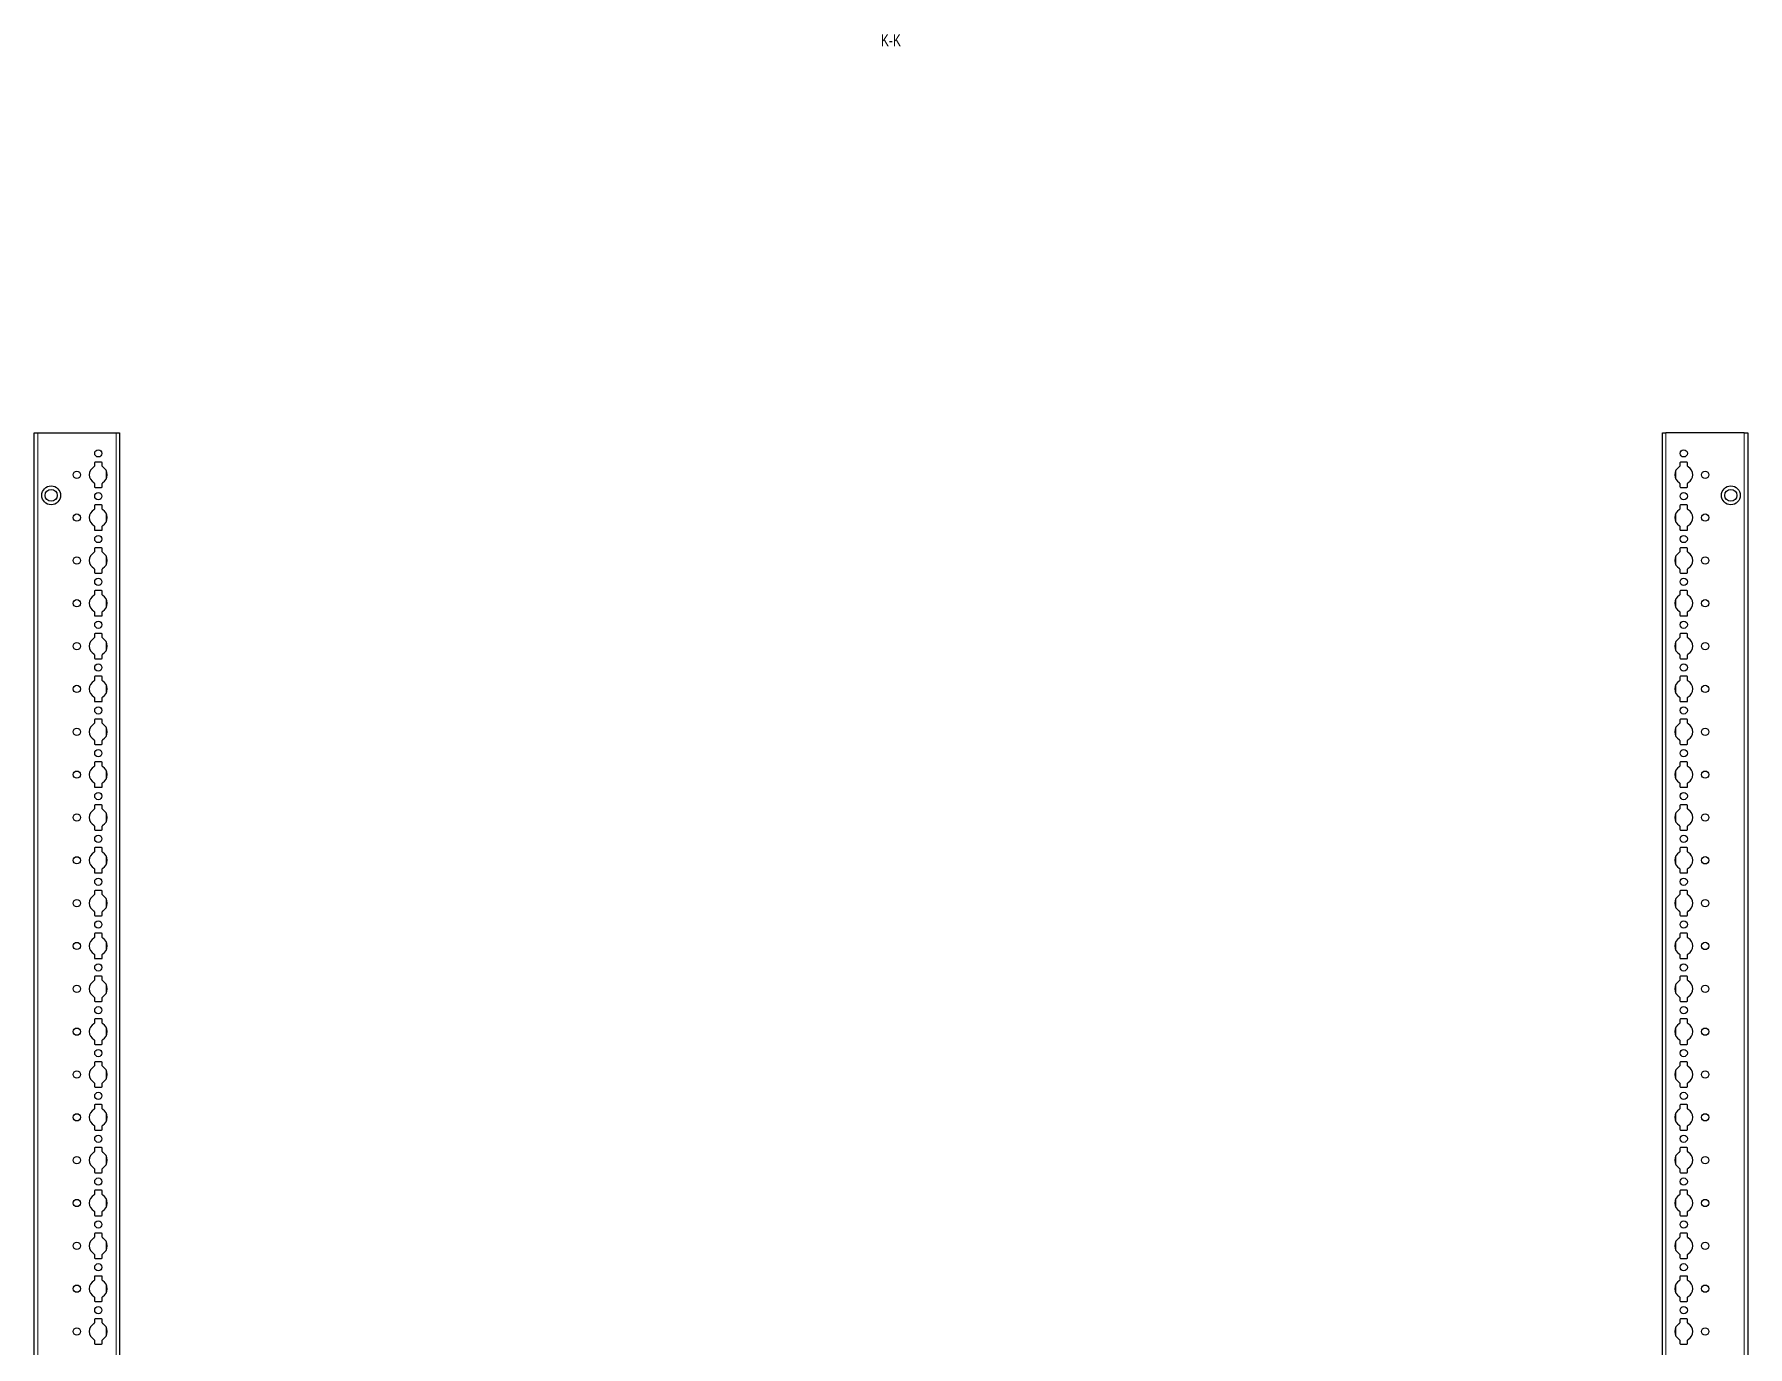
# Model space of a CAD drawing. Header units: millimetres. Extents: x -199 to 3603, y -1547 to 1507.
# Drawn here: x 2604 to 3603, y -86 to 680 of the extents above; entities that cross this region are included whole.
import ezdxf

# ---------------------------------------------------------------- set-up
doc = ezdxf.new("R2010")
doc.units = ezdxf.units.MM
doc.layers.add('FORMAT', color=7, linetype='Continuous')
doc.styles.add('SLDTEXTSTYLE0', font='TXT', dxfattribs={"width": 0.75})

msp = doc.modelspace()

# ---------------------------------------------------------------- linework, layer by layer
at = {"color": 7, "linetype": 'Continuous', "lineweight": 25}
for p, q in [((2603.95, -851.79), (2603.95, 447.21)), ((2603.95, 447.21), (2605.95, 447.21)), ((2605.95, 447.21), (2651.65, 447.21)), ((2651.65, 447.21), (2653.65, 447.21)), ((2653.65, 447.21), (2653.65, -851.79)), ((3553.65, -851.79), (3553.65, 447.21)), ((3553.65, 447.21), (3555.65, 447.21)), ((3601.35, 447.21), (3555.65, 447.21)), ((3601.35, 447.21), (3603.35, 447.21)), ((3603.35, 447.21), (3603.35, -851.79)), ((2643.1, 430.11), (2639.5, 430.11)), ((3567.8, 430.11), (3564.2, 430.11)), ((2639, 429.61), (2639, 427.73)), ((2643.6, 427.73), (2643.6, 429.61)), ((3563.7, 429.61), (3563.7, 427.73)), ((3568.3, 427.73), (3568.3, 429.61)), ((2639, 417.68), (2639, 415.81)), ((2639.5, 415.31), (2643.1, 415.31)), ((2643.6, 415.81), (2643.6, 417.68)), ((3563.7, 417.68), (3563.7, 415.81)), ((3564.2, 415.31), (3567.8, 415.31)), ((3568.3, 415.81), (3568.3, 417.68)), ((2639, 404.61), (2639, 402.73)), ((2643.1, 405.11), (2639.5, 405.11)), ((2643.6, 402.73), (2643.6, 404.61)), ((3563.7, 404.61), (3563.7, 402.73)), ((3567.8, 405.11), (3564.2, 405.11)), ((3568.3, 402.73), (3568.3, 404.61)), ((2639, 392.68), (2639, 390.81)), ((2639.5, 390.31), (2643.1, 390.31)), ((2643.6, 390.81), (2643.6, 392.68)), ((3563.7, 392.68), (3563.7, 390.81)), ((3564.2, 390.31), (3567.8, 390.31)), ((3568.3, 390.81), (3568.3, 392.68)), ((2643.1, 380.11), (2639.5, 380.11)), ((3567.8, 380.11), (3564.2, 380.11)), ((2639, 379.61), (2639, 377.73)), ((2643.6, 377.73), (2643.6, 379.61)), ((3563.7, 379.61), (3563.7, 377.73)), ((3568.3, 377.73), (3568.3, 379.61)), ((2639, 367.68), (2639, 365.81)), ((2639.5, 365.31), (2643.1, 365.31)), ((2643.6, 365.81), (2643.6, 367.68)), ((3563.7, 367.68), (3563.7, 365.81)), ((3564.2, 365.31), (3567.8, 365.31)), ((3568.3, 365.81), (3568.3, 367.68)), ((2639, 354.61), (2639, 352.73)), ((2643.1, 355.11), (2639.5, 355.11)), ((2643.6, 352.73), (2643.6, 354.61)), ((3563.7, 354.61), (3563.7, 352.73)), ((3567.8, 355.11), (3564.2, 355.11)), ((3568.3, 352.73), (3568.3, 354.61)), ((2639, 342.68), (2639, 340.81)), ((2639.5, 340.31), (2643.1, 340.31)), ((2643.6, 340.81), (2643.6, 342.68)), ((3563.7, 342.68), (3563.7, 340.81)), ((3564.2, 340.31), (3567.8, 340.31)), ((3568.3, 340.81), (3568.3, 342.68)), ((2643.1, 330.11), (2639.5, 330.11)), ((3567.8, 330.11), (3564.2, 330.11)), ((2639, 329.61), (2639, 327.73)), ((2643.6, 327.73), (2643.6, 329.61)), ((3563.7, 329.61), (3563.7, 327.73)), ((3568.3, 327.73), (3568.3, 329.61)), ((2639, 317.68), (2639, 315.81)), ((2639.5, 315.31), (2643.1, 315.31)), ((2643.6, 315.81), (2643.6, 317.68)), ((3563.7, 317.68), (3563.7, 315.81)), ((3564.2, 315.31), (3567.8, 315.31)), ((3568.3, 315.81), (3568.3, 317.68)), ((2639, 304.61), (2639, 302.73)), ((2643.1, 305.11), (2639.5, 305.11)), ((2643.6, 302.73), (2643.6, 304.61)), ((3563.7, 304.61), (3563.7, 302.73)), ((3567.8, 305.11), (3564.2, 305.11)), ((3568.3, 302.73), (3568.3, 304.61)), ((2639, 292.68), (2639, 290.81)), ((2639.5, 290.31), (2643.1, 290.31)), ((2643.6, 290.81), (2643.6, 292.68)), ((3563.7, 292.68), (3563.7, 290.81)), ((3564.2, 290.31), (3567.8, 290.31)), ((3568.3, 290.81), (3568.3, 292.68)), ((2643.1, 280.11), (2639.5, 280.11)), ((3567.8, 280.11), (3564.2, 280.11)), ((2639, 279.61), (2639, 277.73)), ((2643.6, 277.73), (2643.6, 279.61)), ((3563.7, 279.61), (3563.7, 277.73)), ((3568.3, 277.73), (3568.3, 279.61)), ((2639, 267.68), (2639, 265.81)), ((2639.5, 265.31), (2643.1, 265.31)), ((2643.6, 265.81), (2643.6, 267.68)), ((3563.7, 267.68), (3563.7, 265.81)), ((3564.2, 265.31), (3567.8, 265.31)), ((3568.3, 265.81), (3568.3, 267.68)), ((2639, 254.61), (2639, 252.73)), ((2643.1, 255.11), (2639.5, 255.11)), ((2643.6, 252.73), (2643.6, 254.61)), ((3563.7, 254.61), (3563.7, 252.73)), ((3567.8, 255.11), (3564.2, 255.11)), ((3568.3, 252.73), (3568.3, 254.61)), ((2639, 242.68), (2639, 240.81)), ((2639.5, 240.31), (2643.1, 240.31)), ((2643.6, 240.81), (2643.6, 242.68)), ((3563.7, 242.68), (3563.7, 240.81)), ((3564.2, 240.31), (3567.8, 240.31)), ((3568.3, 240.81), (3568.3, 242.68)), ((2643.1, 230.11), (2639.5, 230.11)), ((3567.8, 230.11), (3564.2, 230.11)), ((2639, 229.61), (2639, 227.73)), ((2643.6, 227.73), (2643.6, 229.61)), ((3563.7, 229.61), (3563.7, 227.73)), ((3568.3, 227.73), (3568.3, 229.61)), ((2639, 217.68), (2639, 215.81)), ((2639.5, 215.31), (2643.1, 215.31)), ((2643.6, 215.81), (2643.6, 217.68)), ((3563.7, 217.68), (3563.7, 215.81)), ((3564.2, 215.31), (3567.8, 215.31)), ((3568.3, 215.81), (3568.3, 217.68)), ((2639, 204.61), (2639, 202.73)), ((2643.1, 205.11), (2639.5, 205.11)), ((2643.6, 202.73), (2643.6, 204.61)), ((3563.7, 204.61), (3563.7, 202.73)), ((3567.8, 205.11), (3564.2, 205.11)), ((3568.3, 202.73), (3568.3, 204.61)), ((2639, 192.68), (2639, 190.81)), ((2639.5, 190.31), (2643.1, 190.31)), ((2643.6, 190.81), (2643.6, 192.68)), ((3563.7, 192.68), (3563.7, 190.81)), ((3564.2, 190.31), (3567.8, 190.31)), ((3568.3, 190.81), (3568.3, 192.68)), ((2643.1, 180.11), (2639.5, 180.11)), ((3567.8, 180.11), (3564.2, 180.11)), ((2639, 179.61), (2639, 177.73)), ((2643.6, 177.73), (2643.6, 179.61)), ((3563.7, 179.61), (3563.7, 177.73)), ((3568.3, 177.73), (3568.3, 179.61)), ((2639, 167.68), (2639, 165.81)), ((2639.5, 165.31), (2643.1, 165.31)), ((2643.6, 165.81), (2643.6, 167.68)), ((3563.7, 167.68), (3563.7, 165.81)), ((3564.2, 165.31), (3567.8, 165.31)), ((3568.3, 165.81), (3568.3, 167.68)), ((2639, 154.61), (2639, 152.73)), ((2643.1, 155.11), (2639.5, 155.11)), ((2643.6, 152.73), (2643.6, 154.61)), ((3563.7, 154.61), (3563.7, 152.73)), ((3567.8, 155.11), (3564.2, 155.11)), ((3568.3, 152.73), (3568.3, 154.61)), ((2639, 142.68), (2639, 140.81)), ((2639.5, 140.31), (2643.1, 140.31)), ((2643.6, 140.81), (2643.6, 142.68)), ((3563.7, 142.68), (3563.7, 140.81)), ((3564.2, 140.31), (3567.8, 140.31)), ((3568.3, 140.81), (3568.3, 142.68)), ((2643.1, 130.11), (2639.5, 130.11)), ((3567.8, 130.11), (3564.2, 130.11)), ((2639, 129.61), (2639, 127.73)), ((2643.6, 127.73), (2643.6, 129.61)), ((3563.7, 129.61), (3563.7, 127.73)), ((3568.3, 127.73), (3568.3, 129.61)), ((2639, 117.68), (2639, 115.81)), ((2639.5, 115.31), (2643.1, 115.31)), ((2643.6, 115.81), (2643.6, 117.68)), ((3563.7, 117.68), (3563.7, 115.81)), ((3564.2, 115.31), (3567.8, 115.31)), ((3568.3, 115.81), (3568.3, 117.68)), ((2639, 104.61), (2639, 102.73)), ((2643.1, 105.11), (2639.5, 105.11)), ((2643.6, 102.73), (2643.6, 104.61)), ((3563.7, 104.61), (3563.7, 102.73)), ((3567.8, 105.11), (3564.2, 105.11)), ((3568.3, 102.73), (3568.3, 104.61)), ((2639, 92.68), (2639, 90.81)), ((2639.5, 90.31), (2643.1, 90.31)), ((2643.6, 90.81), (2643.6, 92.68)), ((3563.7, 92.68), (3563.7, 90.81)), ((3564.2, 90.31), (3567.8, 90.31)), ((3568.3, 90.81), (3568.3, 92.68)), ((2643.1, 80.11), (2639.5, 80.11)), ((3567.8, 80.11), (3564.2, 80.11)), ((2639, 79.61), (2639, 77.73)), ((2643.6, 77.73), (2643.6, 79.61)), ((3563.7, 79.61), (3563.7, 77.73)), ((3568.3, 77.73), (3568.3, 79.61)), ((2639, 67.68), (2639, 65.81)), ((2639.5, 65.31), (2643.1, 65.31)), ((2643.6, 65.81), (2643.6, 67.68)), ((3563.7, 67.68), (3563.7, 65.81)), ((3564.2, 65.31), (3567.8, 65.31)), ((3568.3, 65.81), (3568.3, 67.68)), ((2639, 54.61), (2639, 52.73)), ((2643.1, 55.11), (2639.5, 55.11)), ((2643.6, 52.73), (2643.6, 54.61)), ((3563.7, 54.61), (3563.7, 52.73)), ((3567.8, 55.11), (3564.2, 55.11)), ((3568.3, 52.73), (3568.3, 54.61)), ((2639, 42.68), (2639, 40.81)), ((2639.5, 40.31), (2643.1, 40.31)), ((2643.6, 40.81), (2643.6, 42.68)), ((3563.7, 42.68), (3563.7, 40.81)), ((3564.2, 40.31), (3567.8, 40.31)), ((3568.3, 40.81), (3568.3, 42.68)), ((2643.1, 30.11), (2639.5, 30.11)), ((3567.8, 30.11), (3564.2, 30.11)), ((2639, 29.61), (2639, 27.73)), ((2643.6, 27.73), (2643.6, 29.61)), ((3563.7, 29.61), (3563.7, 27.73)), ((3568.3, 27.73), (3568.3, 29.61)), ((2639, 17.68), (2639, 15.81)), ((2639.5, 15.31), (2643.1, 15.31)), ((2643.6, 15.81), (2643.6, 17.68)), ((3563.7, 17.68), (3563.7, 15.81)), ((3564.2, 15.31), (3567.8, 15.31)), ((3568.3, 15.81), (3568.3, 17.68)), ((2639, 4.61), (2639, 2.73)), ((2643.1, 5.11), (2639.5, 5.11)), ((2643.6, 2.73), (2643.6, 4.61)), ((3563.7, 4.61), (3563.7, 2.73)), ((3567.8, 5.11), (3564.2, 5.11)), ((3568.3, 2.73), (3568.3, 4.61)), ((2639, -7.32), (2639, -9.19)), ((2639.5, -9.69), (2643.1, -9.69)), ((2643.6, -9.19), (2643.6, -7.32)), ((3563.7, -7.32), (3563.7, -9.19)), ((3564.2, -9.69), (3567.8, -9.69)), ((3568.3, -9.19), (3568.3, -7.32)), ((2643.1, -19.89), (2639.5, -19.89)), ((3567.8, -19.89), (3564.2, -19.89)), ((2639, -20.39), (2639, -22.27)), ((2643.6, -22.27), (2643.6, -20.39)), ((3563.7, -20.39), (3563.7, -22.27)), ((3568.3, -22.27), (3568.3, -20.39)), ((2639, -32.32), (2639, -34.19)), ((2639.5, -34.69), (2643.1, -34.69)), ((2643.6, -34.19), (2643.6, -32.32)), ((3563.7, -32.32), (3563.7, -34.19)), ((3564.2, -34.69), (3567.8, -34.69)), ((3568.3, -34.19), (3568.3, -32.32)), ((2639, -45.39), (2639, -47.27)), ((2643.1, -44.89), (2639.5, -44.89)), ((2643.6, -47.27), (2643.6, -45.39)), ((3563.7, -45.39), (3563.7, -47.27)), ((3567.8, -44.89), (3564.2, -44.89)), ((3568.3, -47.27), (3568.3, -45.39)), ((2639, -57.32), (2639, -59.19)), ((2639.5, -59.69), (2643.1, -59.69)), ((2643.6, -59.19), (2643.6, -57.32)), ((3563.7, -57.32), (3563.7, -59.19)), ((3564.2, -59.69), (3567.8, -59.69)), ((3568.3, -59.19), (3568.3, -57.32)), ((2643.1, -69.89), (2639.5, -69.89)), ((3567.8, -69.89), (3564.2, -69.89)), ((2639, -70.39), (2639, -72.27)), ((2643.6, -72.27), (2643.6, -70.39)), ((3563.7, -70.39), (3563.7, -72.27)), ((3568.3, -72.27), (3568.3, -70.39)), ((2639, -82.32), (2639, -84.19)), ((2639.5, -84.69), (2643.1, -84.69)), ((2643.6, -84.19), (2643.6, -82.32)), ((3563.7, -82.32), (3563.7, -84.19)), ((3564.2, -84.69), (3567.8, -84.69)), ((3568.3, -84.19), (3568.3, -82.32))]:
    msp.add_line(p, q, dxfattribs=at)
at = {"color": 8, "linetype": 'Continuous', "lineweight": 18}
for p, q in [((2605.95, 447.21), (2605.95, -851.79)), ((2651.65, -851.79), (2651.65, 447.21)), ((3555.65, 447.21), (3555.65, -851.79)), ((3601.35, -851.79), (3601.35, 447.21)), ((2645.8, 420), (2645.8, 425.41)), ((3561.5, 425.41), (3561.5, 420)), ((2645.8, 395), (2645.8, 400.41)), ((3561.5, 400.41), (3561.5, 395)), ((2645.8, 370), (2645.8, 375.41)), ((3561.5, 375.41), (3561.5, 370)), ((2645.8, 345), (2645.8, 350.41)), ((3561.5, 350.41), (3561.5, 345)), ((2645.8, 320), (2645.8, 325.41)), ((3561.5, 325.41), (3561.5, 320)), ((2645.8, 295), (2645.8, 300.41)), ((3561.5, 300.41), (3561.5, 295)), ((2645.8, 270), (2645.8, 275.41)), ((3561.5, 275.41), (3561.5, 270)), ((2645.8, 245), (2645.8, 250.41)), ((3561.5, 250.41), (3561.5, 245)), ((2645.8, 220), (2645.8, 225.41)), ((3561.5, 225.41), (3561.5, 220)), ((2645.8, 195), (2645.8, 200.41)), ((3561.5, 200.41), (3561.5, 195)), ((2645.8, 170), (2645.8, 175.41)), ((3561.5, 175.41), (3561.5, 170)), ((2645.8, 145), (2645.8, 150.41)), ((3561.5, 150.41), (3561.5, 145)), ((2645.8, 120), (2645.8, 125.41)), ((3561.5, 125.41), (3561.5, 120)), ((2645.8, 95), (2645.8, 100.41)), ((3561.5, 100.41), (3561.5, 95)), ((2645.8, 70), (2645.8, 75.41)), ((3561.5, 75.41), (3561.5, 70)), ((2645.8, 45), (2645.8, 50.41)), ((3561.5, 50.41), (3561.5, 45)), ((2645.8, 20), (2645.8, 25.41)), ((3561.5, 25.41), (3561.5, 20)), ((2645.8, -5), (2645.8, 0.41)), ((3561.5, 0.41), (3561.5, -5)), ((2645.8, -30), (2645.8, -24.59)), ((3561.5, -24.59), (3561.5, -30)), ((2645.8, -55), (2645.8, -49.59)), ((3561.5, -49.59), (3561.5, -55)), ((2645.8, -80), (2645.8, -74.59)), ((3561.5, -74.59), (3561.5, -80))]:
    msp.add_line(p, q, dxfattribs=at)
at = {"color": 7, "linetype": 'Continuous', "lineweight": 25}
for centre, radius in [((2641.3, 435.21), 2.12), ((3566, 435.21), 2.12), ((2628.8, 422.71), 2.12), ((3578.5, 422.71), 2.12), ((2613.8, 410.71), 5.5), ((2613.8, 410.71), 3.5), ((2641.3, 410.21), 2.12), ((3566, 410.21), 2.12), ((3593.5, 410.71), 5.5), ((3593.5, 410.71), 3.5), ((2628.8, 397.71), 2.12), ((3578.5, 397.71), 2.12), ((2641.3, 385.21), 2.12), ((3566, 385.21), 2.12), ((2628.8, 372.71), 2.12), ((3578.5, 372.71), 2.12), ((2641.3, 360.21), 2.12), ((3566, 360.21), 2.12), ((2628.8, 347.71), 2.12), ((3578.5, 347.71), 2.12), ((2641.3, 335.21), 2.12), ((3566, 335.21), 2.12), ((2628.8, 322.71), 2.12), ((3578.5, 322.71), 2.12), ((2641.3, 310.21), 2.12), ((3566, 310.21), 2.12), ((2628.8, 297.71), 2.12), ((3578.5, 297.71), 2.12), ((2641.3, 285.21), 2.12), ((3566, 285.21), 2.12), ((2628.8, 272.71), 2.12), ((3578.5, 272.71), 2.12), ((2641.3, 260.21), 2.12), ((3566, 260.21), 2.12), ((2628.8, 247.71), 2.12), ((3578.5, 247.71), 2.12), ((2641.3, 235.21), 2.12), ((3566, 235.21), 2.12), ((2628.8, 222.71), 2.12), ((3578.5, 222.71), 2.12), ((2641.3, 210.21), 2.12), ((3566, 210.21), 2.12), ((2628.8, 197.71), 2.12), ((3578.5, 197.71), 2.13), ((2641.3, 185.21), 2.12), ((3566, 185.21), 2.13), ((2628.8, 172.71), 2.12), ((3578.5, 172.71), 2.13), ((2641.3, 160.21), 2.12), ((3566, 160.21), 2.13), ((2628.8, 147.71), 2.12), ((3578.5, 147.71), 2.13), ((2641.3, 135.21), 2.12), ((3566, 135.21), 2.13), ((2628.8, 122.71), 2.12), ((3578.5, 122.71), 2.13), ((2641.3, 110.21), 2.12), ((3566, 110.21), 2.13), ((2628.8, 97.71), 2.12), ((3578.5, 97.71), 2.13), ((2641.3, 85.21), 2.12), ((3566, 85.21), 2.13), ((2628.8, 72.71), 2.12), ((3578.5, 72.71), 2.13), ((2641.3, 60.21), 2.12), ((3566, 60.21), 2.12), ((2628.8, 47.71), 2.12), ((3578.5, 47.71), 2.13), ((2641.3, 35.21), 2.12), ((3566, 35.21), 2.13), ((2628.8, 22.71), 2.12), ((3578.5, 22.71), 2.13), ((2641.3, 10.21), 2.12), ((3566, 10.21), 2.13), ((2628.8, -2.29), 2.12), ((3578.5, -2.29), 2.13), ((2641.3, -14.79), 2.12), ((3566, -14.79), 2.13), ((2628.8, -27.29), 2.12), ((3578.5, -27.29), 2.13), ((2641.3, -39.79), 2.12), ((3566, -39.79), 2.13), ((2628.8, -52.29), 2.12), ((3578.5, -52.29), 2.13), ((2641.3, -64.79), 2.12), ((3566, -64.79), 2.13), ((2628.8, -77.29), 2.12), ((3578.5, -77.29), 2.13)]:
    msp.add_circle(centre, radius, dxfattribs=at)
for centre, radius, start, end in [((2639.5, 429.61), 0.5, 90, 180), ((2643.1, 429.61), 0.5, 0, 90), ((3564.2, 429.61), 0.5, 90, 180), ((3567.8, 429.61), 0.5, 360, 90), ((2641.3, 422.71), 5.25, 119.14074, 240.85926), ((2638.5, 427.73), 0.5, 299.14074, 0), ((2644.1, 427.73), 0.5, 180, 240.85926), ((2641.3, 422.71), 5.25, 299.14074, 60.85926), ((3566, 422.71), 5.25, 119.14074, 240.85926), ((3563.2, 427.73), 0.5, 299.14074, 0), ((3568.8, 427.73), 0.5, 180, 240.85926), ((3566, 422.71), 5.25, 299.14074, 60.85926), ((2638.5, 417.68), 0.5, 0, 60.85926), ((2639.5, 415.81), 0.5, 180, 270), ((2643.1, 415.81), 0.5, 270, 0), ((2644.1, 417.68), 0.5, 119.14074, 180), ((3563.2, 417.68), 0.5, 0, 60.85926), ((3564.2, 415.81), 0.5, 180, 270), ((3567.8, 415.81), 0.5, 270, 0), ((3568.8, 417.68), 0.5, 119.14074, 180), ((2641.3, 397.71), 5.25, 119.14074, 240.85926), ((2638.5, 402.73), 0.5, 299.14074, 0), ((2639.5, 404.61), 0.5, 90, 180), ((2643.1, 404.61), 0.5, 0, 90), ((2644.1, 402.73), 0.5, 180, 240.85926), ((2641.3, 397.71), 5.25, 299.14074, 60.85926), ((3566, 397.71), 5.25, 119.14074, 240.85926), ((3563.2, 402.73), 0.5, 299.14074, 0), ((3564.2, 404.61), 0.5, 90, 180), ((3567.8, 404.61), 0.5, 0, 90), ((3568.8, 402.73), 0.5, 180, 240.85926), ((3566, 397.71), 5.25, 299.14074, 60.85926), ((2638.5, 392.68), 0.5, 0, 60.85926), ((2639.5, 390.81), 0.5, 180, 270), ((2643.1, 390.81), 0.5, 270, 0), ((2644.1, 392.68), 0.5, 119.14074, 180), ((3563.2, 392.68), 0.5, 0, 60.85926), ((3564.2, 390.81), 0.5, 180, 270), ((3567.8, 390.81), 0.5, 270, 0), ((3568.8, 392.68), 0.5, 119.14074, 180), ((2639.5, 379.61), 0.5, 90, 180), ((2643.1, 379.61), 0.5, 0, 90), ((3564.2, 379.61), 0.5, 90, 180), ((3567.8, 379.61), 0.5, 0, 90), ((2641.3, 372.71), 5.25, 119.14074, 240.85926), ((2638.5, 377.73), 0.5, 299.14074, 0), ((2644.1, 377.73), 0.5, 180, 240.85926), ((2641.3, 372.71), 5.25, 299.14074, 60.85926), ((3566, 372.71), 5.25, 119.14074, 240.85926), ((3563.2, 377.73), 0.5, 299.14074, 0), ((3568.8, 377.73), 0.5, 180, 240.85926), ((3566, 372.71), 5.25, 299.14074, 60.85926), ((2638.5, 367.68), 0.5, 0, 60.85926), ((2639.5, 365.81), 0.5, 180, 270), ((2643.1, 365.81), 0.5, 270, 0), ((2644.1, 367.68), 0.5, 119.14074, 180), ((3563.2, 367.68), 0.5, 0, 60.85926), ((3564.2, 365.81), 0.5, 180, 270), ((3567.8, 365.81), 0.5, 270, 0), ((3568.8, 367.68), 0.5, 119.14074, 180), ((2641.3, 347.71), 5.25, 119.14074, 240.85926), ((2638.5, 352.73), 0.5, 299.14074, 0), ((2639.5, 354.61), 0.5, 90, 180), ((2643.1, 354.61), 0.5, 0, 90), ((2644.1, 352.73), 0.5, 180, 240.85926), ((2641.3, 347.71), 5.25, 299.14074, 60.85926), ((3566, 347.71), 5.25, 119.14074, 240.85926), ((3563.2, 352.73), 0.5, 299.14074, 0), ((3564.2, 354.61), 0.5, 90, 180), ((3567.8, 354.61), 0.5, 0, 90), ((3568.8, 352.73), 0.5, 180, 240.85926), ((3566, 347.71), 5.25, 299.14074, 60.85926), ((2638.5, 342.68), 0.5, 0, 60.85926), ((2639.5, 340.81), 0.5, 180, 270), ((2643.1, 340.81), 0.5, 270, 0), ((2644.1, 342.68), 0.5, 119.14074, 180), ((3563.2, 342.68), 0.5, 0, 60.85926), ((3564.2, 340.81), 0.5, 180, 270), ((3567.8, 340.81), 0.5, 270, 0), ((3568.8, 342.68), 0.5, 119.14074, 180), ((2639.5, 329.61), 0.5, 90, 180), ((2643.1, 329.61), 0.5, 0, 90), ((3564.2, 329.61), 0.5, 90, 180), ((3567.8, 329.61), 0.5, 0, 90), ((2641.3, 322.71), 5.25, 119.14074, 240.85926), ((2638.5, 327.73), 0.5, 299.14074, 0), ((2644.1, 327.73), 0.5, 180, 240.85926), ((2641.3, 322.71), 5.25, 299.14074, 60.85926), ((3566, 322.71), 5.25, 119.14074, 240.85926), ((3563.2, 327.73), 0.5, 299.14074, 0), ((3568.8, 327.73), 0.5, 180, 240.85926), ((3566, 322.71), 5.25, 299.14074, 60.85926), ((2638.5, 317.68), 0.5, 0, 60.85926), ((2639.5, 315.81), 0.5, 180, 270), ((2643.1, 315.81), 0.5, 270, 0), ((2644.1, 317.68), 0.5, 119.14074, 180), ((3563.2, 317.68), 0.5, 0, 60.85926), ((3564.2, 315.81), 0.5, 180, 270), ((3567.8, 315.81), 0.5, 270, 0), ((3568.8, 317.68), 0.5, 119.14074, 180), ((2641.3, 297.71), 5.25, 119.14074, 240.85926), ((2638.5, 302.73), 0.5, 299.14074, 0), ((2639.5, 304.61), 0.5, 90, 180), ((2643.1, 304.61), 0.5, 0, 90), ((2644.1, 302.73), 0.5, 180, 240.85926), ((2641.3, 297.71), 5.25, 299.14074, 60.85926), ((3566, 297.71), 5.25, 119.14074, 240.85926), ((3563.2, 302.73), 0.5, 299.14074, 0), ((3564.2, 304.61), 0.5, 90, 180), ((3567.8, 304.61), 0.5, 0, 90), ((3568.8, 302.73), 0.5, 180, 240.85926), ((3566, 297.71), 5.25, 299.14074, 60.85926), ((2638.5, 292.68), 0.5, 0, 60.85926), ((2639.5, 290.81), 0.5, 180, 270), ((2643.1, 290.81), 0.5, 270, 0), ((2644.1, 292.68), 0.5, 119.14074, 180), ((3563.2, 292.68), 0.5, 0, 60.85926), ((3564.2, 290.81), 0.5, 180, 270), ((3567.8, 290.81), 0.5, 270, 0), ((3568.8, 292.68), 0.5, 119.14074, 180), ((2639.5, 279.61), 0.5, 90, 180), ((2643.1, 279.61), 0.5, 0, 90), ((3564.2, 279.61), 0.5, 90, 180), ((3567.8, 279.61), 0.5, 0, 90), ((2641.3, 272.71), 5.25, 119.14074, 240.85926), ((2638.5, 277.73), 0.5, 299.14074, 0), ((2644.1, 277.73), 0.5, 180, 240.85926), ((2641.3, 272.71), 5.25, 299.14074, 60.85926), ((3566, 272.71), 5.25, 119.14074, 240.85926), ((3563.2, 277.73), 0.5, 299.14074, 0), ((3568.8, 277.73), 0.5, 180, 240.85926), ((3566, 272.71), 5.25, 299.14074, 60.85926), ((2638.5, 267.68), 0.5, 0, 60.85926), ((2639.5, 265.81), 0.5, 180, 270), ((2643.1, 265.81), 0.5, 270, 0), ((2644.1, 267.68), 0.5, 119.14074, 180), ((3563.2, 267.68), 0.5, 0, 60.85926), ((3564.2, 265.81), 0.5, 180, 270), ((3567.8, 265.81), 0.5, 270, 0), ((3568.8, 267.68), 0.5, 119.14074, 180), ((2641.3, 247.71), 5.25, 119.14074, 240.85926), ((2638.5, 252.73), 0.5, 299.14074, 0), ((2639.5, 254.61), 0.5, 90, 180), ((2643.1, 254.61), 0.5, 0, 90), ((2644.1, 252.73), 0.5, 180, 240.85926), ((2641.3, 247.71), 5.25, 299.14074, 60.85926), ((3566, 247.71), 5.25, 119.14074, 240.85926), ((3563.2, 252.73), 0.5, 299.14074, 0), ((3564.2, 254.61), 0.5, 90, 180), ((3567.8, 254.61), 0.5, 0, 90), ((3568.8, 252.73), 0.5, 180, 240.85926), ((3566, 247.71), 5.25, 299.14074, 60.85926), ((2638.5, 242.68), 0.5, 0, 60.85926), ((2639.5, 240.81), 0.5, 180, 270), ((2643.1, 240.81), 0.5, 270, 0), ((2644.1, 242.68), 0.5, 119.14074, 180), ((3563.2, 242.68), 0.5, 0, 60.85926), ((3564.2, 240.81), 0.5, 180, 270), ((3567.8, 240.81), 0.5, 270, 0), ((3568.8, 242.68), 0.5, 119.14074, 180), ((2639.5, 229.61), 0.5, 90, 180), ((2643.1, 229.61), 0.5, 0, 90), ((3564.2, 229.61), 0.5, 90, 180), ((3567.8, 229.61), 0.5, 0, 90), ((2641.3, 222.71), 5.25, 119.14074, 240.85926), ((2638.5, 227.73), 0.5, 299.14074, 0), ((2644.1, 227.73), 0.5, 180, 240.85926), ((2641.3, 222.71), 5.25, 299.14074, 60.85926), ((3566, 222.71), 5.25, 119.14074, 240.85926), ((3563.2, 227.73), 0.5, 299.14074, 0), ((3568.8, 227.73), 0.5, 180, 240.85926), ((3566, 222.71), 5.25, 299.14074, 60.85926), ((2638.5, 217.68), 0.5, 0, 60.85926), ((2639.5, 215.81), 0.5, 180, 270), ((2643.1, 215.81), 0.5, 270, 0), ((2644.1, 217.68), 0.5, 119.14074, 180), ((3563.2, 217.68), 0.5, 0, 60.85926), ((3564.2, 215.81), 0.5, 180, 270), ((3567.8, 215.81), 0.5, 270, 0), ((3568.8, 217.68), 0.5, 119.14074, 180), ((2641.3, 197.71), 5.25, 119.14074, 240.85926), ((2638.5, 202.73), 0.5, 299.14074, 0), ((2639.5, 204.61), 0.5, 90, 180), ((2643.1, 204.61), 0.5, 0, 90), ((2644.1, 202.73), 0.5, 180, 240.85926), ((2641.3, 197.71), 5.25, 299.14074, 60.85926), ((3566, 197.71), 5.25, 119.14074, 240.85926), ((3563.2, 202.73), 0.5, 299.14074, 0), ((3564.2, 204.61), 0.5, 90, 180), ((3567.8, 204.61), 0.5, 0, 90), ((3568.8, 202.73), 0.5, 180, 240.85926), ((3566, 197.71), 5.25, 299.14074, 60.85926), ((2638.5, 192.68), 0.5, 0, 60.85926), ((2639.5, 190.81), 0.5, 180, 270), ((2643.1, 190.81), 0.5, 270, 0), ((2644.1, 192.68), 0.5, 119.14074, 180), ((3563.2, 192.68), 0.5, 0, 60.85926), ((3564.2, 190.81), 0.5, 180, 270), ((3567.8, 190.81), 0.5, 270, 0), ((3568.8, 192.68), 0.5, 119.14074, 180), ((2639.5, 179.61), 0.5, 90, 180), ((2643.1, 179.61), 0.5, 360, 90), ((3564.2, 179.61), 0.5, 90, 180), ((3567.8, 179.61), 0.5, 0, 90), ((2641.3, 172.71), 5.25, 119.14074, 240.85926), ((2638.5, 177.73), 0.5, 299.14074, 0), ((2644.1, 177.73), 0.5, 180, 240.85926), ((2641.3, 172.71), 5.25, 299.14074, 60.85926), ((3566, 172.71), 5.25, 119.14074, 240.85926), ((3563.2, 177.73), 0.5, 299.14074, 0), ((3568.8, 177.73), 0.5, 180, 240.85926), ((3566, 172.71), 5.25, 299.14074, 60.85926), ((2638.5, 167.68), 0.5, 0, 60.85926), ((2639.5, 165.81), 0.5, 180, 270), ((2643.1, 165.81), 0.5, 270, 0), ((2644.1, 167.68), 0.5, 119.14074, 180), ((3563.2, 167.68), 0.5, 0, 60.85926), ((3564.2, 165.81), 0.5, 180, 270), ((3567.8, 165.81), 0.5, 270, 0), ((3568.8, 167.68), 0.5, 119.14074, 180), ((2641.3, 147.71), 5.25, 119.14074, 240.85926), ((2638.5, 152.73), 0.5, 299.14074, 0), ((2639.5, 154.61), 0.5, 90, 180), ((2643.1, 154.61), 0.5, 360, 90), ((2644.1, 152.73), 0.5, 180, 240.85926), ((2641.3, 147.71), 5.25, 299.14074, 60.85926), ((3566, 147.71), 5.25, 119.14074, 240.85926), ((3563.2, 152.73), 0.5, 299.14074, 0), ((3564.2, 154.61), 0.5, 90, 180), ((3567.8, 154.61), 0.5, 0, 90), ((3568.8, 152.73), 0.5, 180, 240.85926), ((3566, 147.71), 5.25, 299.14074, 60.85926), ((2638.5, 142.68), 0.5, 0, 60.85926), ((2639.5, 140.81), 0.5, 180, 270), ((2643.1, 140.81), 0.5, 270, 0), ((2644.1, 142.68), 0.5, 119.14074, 180), ((3563.2, 142.68), 0.5, 0, 60.85926), ((3564.2, 140.81), 0.5, 180, 270), ((3567.8, 140.81), 0.5, 270, 0), ((3568.8, 142.68), 0.5, 119.14074, 180), ((2639.5, 129.61), 0.5, 90, 180), ((2643.1, 129.61), 0.5, 0, 90), ((3564.2, 129.61), 0.5, 90, 180), ((3567.8, 129.61), 0.5, 0, 90), ((2641.3, 122.71), 5.25, 119.14074, 240.85926), ((2638.5, 127.73), 0.5, 299.14074, 0), ((2644.1, 127.73), 0.5, 180, 240.85926), ((2641.3, 122.71), 5.25, 299.14074, 60.85926), ((3566, 122.71), 5.25, 119.14074, 240.85926), ((3563.2, 127.73), 0.5, 299.14074, 0), ((3568.8, 127.73), 0.5, 180, 240.85926), ((3566, 122.71), 5.25, 299.14074, 60.85926), ((2638.5, 117.68), 0.5, 0, 60.85926), ((2639.5, 115.81), 0.5, 180, 270), ((2643.1, 115.81), 0.5, 270, 0), ((2644.1, 117.68), 0.5, 119.14074, 180), ((3563.2, 117.68), 0.5, 0, 60.85926), ((3564.2, 115.81), 0.5, 180, 270), ((3567.8, 115.81), 0.5, 270, 0), ((3568.8, 117.68), 0.5, 119.14074, 180), ((2641.3, 97.71), 5.25, 119.14074, 240.85926), ((2638.5, 102.73), 0.5, 299.14074, 0), ((2639.5, 104.61), 0.5, 90, 180), ((2643.1, 104.61), 0.5, 0, 90), ((2644.1, 102.73), 0.5, 180, 240.85926), ((2641.3, 97.71), 5.25, 299.14074, 60.85926), ((3566, 97.71), 5.25, 119.14074, 240.85926), ((3563.2, 102.73), 0.5, 299.14074, 0), ((3564.2, 104.61), 0.5, 90, 180), ((3567.8, 104.61), 0.5, 0, 90), ((3568.8, 102.73), 0.5, 180, 240.85926), ((3566, 97.71), 5.25, 299.14074, 60.85926), ((2638.5, 92.68), 0.5, 0, 60.85926), ((2639.5, 90.81), 0.5, 180, 270), ((2643.1, 90.81), 0.5, 270, 0), ((2644.1, 92.68), 0.5, 119.14074, 180), ((3563.2, 92.68), 0.5, 0, 60.85926), ((3564.2, 90.81), 0.5, 180, 270), ((3567.8, 90.81), 0.5, 270, 0), ((3568.8, 92.68), 0.5, 119.14074, 180), ((2639.5, 79.61), 0.5, 90, 180), ((2643.1, 79.61), 0.5, 0, 90), ((3564.2, 79.61), 0.5, 90, 180), ((3567.8, 79.61), 0.5, 0, 90), ((2641.3, 72.71), 5.25, 119.14074, 240.85926), ((2638.5, 77.73), 0.5, 299.14074, 0), ((2644.1, 77.73), 0.5, 180, 240.85926), ((2641.3, 72.71), 5.25, 299.14074, 60.85926), ((3566, 72.71), 5.25, 119.14074, 240.85926), ((3563.2, 77.73), 0.5, 299.14074, 0), ((3568.8, 77.73), 0.5, 180, 240.85926), ((3566, 72.71), 5.25, 299.14074, 60.85926), ((2638.5, 67.68), 0.5, 0, 60.85926), ((2639.5, 65.81), 0.5, 180, 270), ((2643.1, 65.81), 0.5, 270, 0), ((2644.1, 67.68), 0.5, 119.14074, 180), ((3563.2, 67.68), 0.5, 0, 60.85926), ((3564.2, 65.81), 0.5, 180, 270), ((3567.8, 65.81), 0.5, 270, 0), ((3568.8, 67.68), 0.5, 119.14074, 180), ((2641.3, 47.71), 5.25, 119.14074, 240.85926), ((2638.5, 52.73), 0.5, 299.14074, 0), ((2639.5, 54.61), 0.5, 90, 180), ((2643.1, 54.61), 0.5, 0, 90), ((2644.1, 52.73), 0.5, 180, 240.85926), ((2641.3, 47.71), 5.25, 299.14074, 60.85926), ((3566, 47.71), 5.25, 119.14074, 240.85926), ((3563.2, 52.73), 0.5, 299.14074, 0), ((3564.2, 54.61), 0.5, 90, 180), ((3567.8, 54.61), 0.5, 0, 90), ((3568.8, 52.73), 0.5, 180, 240.85926), ((3566, 47.71), 5.25, 299.14074, 60.85926), ((2638.5, 42.68), 0.5, 0, 60.85926), ((2639.5, 40.81), 0.5, 180, 270), ((2643.1, 40.81), 0.5, 270, 0), ((2644.1, 42.68), 0.5, 119.14074, 180), ((3563.2, 42.68), 0.5, 0, 60.85926), ((3564.2, 40.81), 0.5, 180, 270), ((3567.8, 40.81), 0.5, 270, 0), ((3568.8, 42.68), 0.5, 119.14074, 180), ((2639.5, 29.61), 0.5, 90, 180), ((2643.1, 29.61), 0.5, 0, 90), ((3564.2, 29.61), 0.5, 90, 180), ((3567.8, 29.61), 0.5, 0, 90), ((2641.3, 22.71), 5.25, 119.14074, 240.85926), ((2638.5, 27.73), 0.5, 299.14074, 0), ((2644.1, 27.73), 0.5, 180, 240.85926), ((2641.3, 22.71), 5.25, 299.14074, 60.85926), ((3566, 22.71), 5.25, 119.14074, 240.85926), ((3563.2, 27.73), 0.5, 299.14074, 0), ((3568.8, 27.73), 0.5, 180, 240.85926), ((3566, 22.71), 5.25, 299.14074, 60.85926), ((2638.5, 17.68), 0.5, 0, 60.85926), ((2639.5, 15.81), 0.5, 180, 270), ((2643.1, 15.81), 0.5, 270, 0), ((2644.1, 17.68), 0.5, 119.14074, 180), ((3563.2, 17.68), 0.5, 0, 60.85926), ((3564.2, 15.81), 0.5, 180, 270), ((3567.8, 15.81), 0.5, 270, 0), ((3568.8, 17.68), 0.5, 119.14074, 180), ((2641.3, -2.29), 5.25, 119.14074, 240.85926), ((2638.5, 2.73), 0.5, 299.14074, 0), ((2639.5, 4.61), 0.5, 90, 180), ((2643.1, 4.61), 0.5, 0, 90), ((2644.1, 2.73), 0.5, 180, 240.85926), ((2641.3, -2.29), 5.25, 299.14074, 60.85926), ((3566, -2.29), 5.25, 119.14074, 240.85926), ((3563.2, 2.73), 0.5, 299.14074, 0), ((3564.2, 4.61), 0.5, 90, 180), ((3567.8, 4.61), 0.5, 0, 90), ((3568.8, 2.73), 0.5, 180, 240.85926), ((3566, -2.29), 5.25, 299.14074, 60.85926), ((2638.5, -7.32), 0.5, 0, 60.85926), ((2639.5, -9.19), 0.5, 180, 270), ((2643.1, -9.19), 0.5, 270, 0), ((2644.1, -7.32), 0.5, 119.14074, 180), ((3563.2, -7.32), 0.5, 0, 60.85926), ((3564.2, -9.19), 0.5, 180, 270), ((3567.8, -9.19), 0.5, 270, 0), ((3568.8, -7.32), 0.5, 119.14074, 180), ((2639.5, -20.39), 0.5, 90, 180), ((2643.1, -20.39), 0.5, 0, 90), ((3564.2, -20.39), 0.5, 90, 180), ((3567.8, -20.39), 0.5, 0, 90), ((2641.3, -27.29), 5.25, 119.14074, 240.85926), ((2638.5, -22.27), 0.5, 299.14074, 0), ((2644.1, -22.27), 0.5, 180, 240.85926), ((2641.3, -27.29), 5.25, 299.14074, 60.85926), ((3566, -27.29), 5.25, 119.14074, 240.85926), ((3563.2, -22.27), 0.5, 299.14074, 0), ((3568.8, -22.27), 0.5, 180, 240.85926), ((3566, -27.29), 5.25, 299.14074, 60.85926), ((2638.5, -32.32), 0.5, 0, 60.85926), ((2639.5, -34.19), 0.5, 180, 270), ((2643.1, -34.19), 0.5, 270, 0), ((2644.1, -32.32), 0.5, 119.14074, 180), ((3563.2, -32.32), 0.5, 0, 60.85926), ((3564.2, -34.19), 0.5, 180, 270), ((3567.8, -34.19), 0.5, 270, 0), ((3568.8, -32.32), 0.5, 119.14074, 180), ((2641.3, -52.29), 5.25, 119.14074, 240.85926), ((2638.5, -47.27), 0.5, 299.14074, 0), ((2639.5, -45.39), 0.5, 90, 180), ((2643.1, -45.39), 0.5, 0, 90), ((2644.1, -47.27), 0.5, 180, 240.85926), ((2641.3, -52.29), 5.25, 299.14074, 60.85926), ((3566, -52.29), 5.25, 119.14074, 240.85926), ((3563.2, -47.27), 0.5, 299.14074, 0), ((3564.2, -45.39), 0.5, 90, 180), ((3567.8, -45.39), 0.5, 0, 90), ((3568.8, -47.27), 0.5, 180, 240.85926), ((3566, -52.29), 5.25, 299.14074, 60.85926), ((2638.5, -57.32), 0.5, 0, 60.85926), ((2639.5, -59.19), 0.5, 180, 270), ((2643.1, -59.19), 0.5, 270, 0), ((2644.1, -57.32), 0.5, 119.14074, 180), ((3563.2, -57.32), 0.5, 0, 60.85926), ((3564.2, -59.19), 0.5, 180, 270), ((3567.8, -59.19), 0.5, 270, 0), ((3568.8, -57.32), 0.5, 119.14074, 180), ((2639.5, -70.39), 0.5, 90, 180), ((2643.1, -70.39), 0.5, 0, 90), ((3564.2, -70.39), 0.5, 90, 180), ((3567.8, -70.39), 0.5, 0, 90), ((2641.3, -77.29), 5.25, 119.14074, 240.85926), ((2638.5, -72.27), 0.5, 299.14074, 0), ((2644.1, -72.27), 0.5, 180, 240.85926), ((2641.3, -77.29), 5.25, 299.14074, 60.85926), ((3566, -77.29), 5.25, 119.14074, 240.85926), ((3563.2, -72.27), 0.5, 299.14074, 0), ((3568.8, -72.27), 0.5, 180, 240.85926), ((3566, -77.29), 5.25, 299.14074, 60.85926), ((2638.5, -82.32), 0.5, 0, 60.85926), ((2639.5, -84.19), 0.5, 180, 270), ((2643.1, -84.19), 0.5, 270, 0), ((2644.1, -82.32), 0.5, 119.14074, 180), ((3563.2, -82.32), 0.5, 0, 60.85926), ((3564.2, -84.19), 0.5, 180, 270), ((3567.8, -84.19), 0.5, 270, 0), ((3568.8, -82.32), 0.5, 119.14074, 180)]:
    msp.add_arc(centre, radius, start, end, dxfattribs=at)

# ---------------------------------------------------------------- texts
at = {"layer": 'FORMAT', "insert": (3103.58, 679.8), "char_height": 7, "attachment_point": 2, "style": 'SLDTEXTSTYLE0'}
msp.add_mtext('K-K', dxfattribs=at)

doc.saveas('drawing.dxf')
